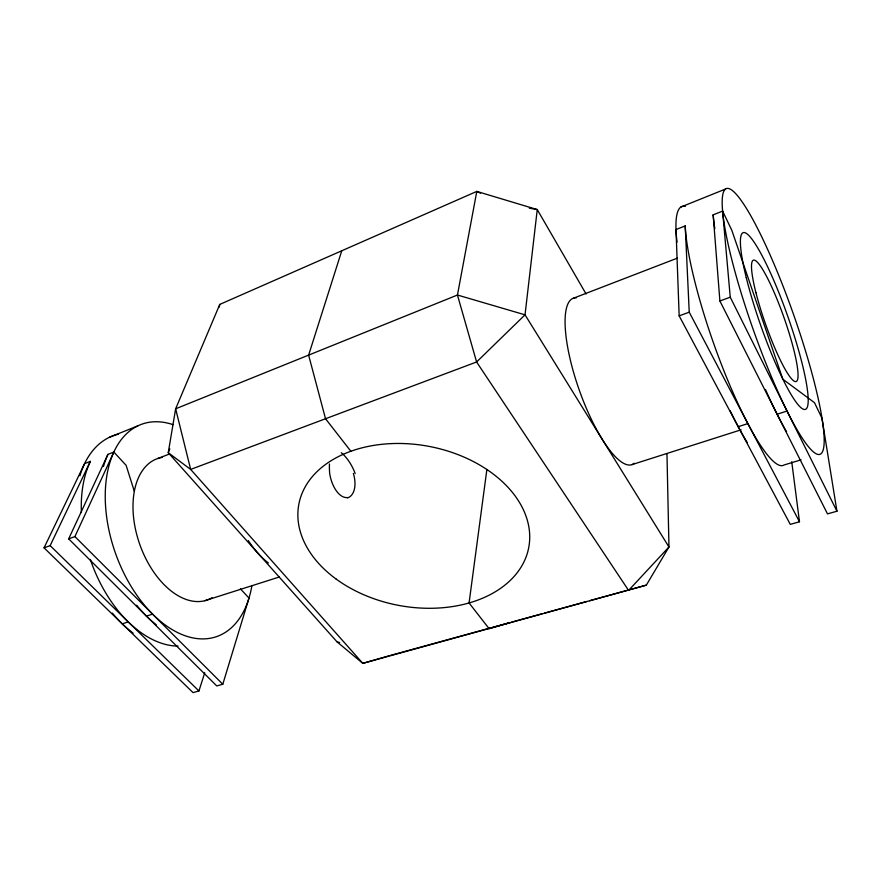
<?xml version="1.0" encoding="UTF-8"?>
<svg xmlns="http://www.w3.org/2000/svg" width="881" height="881" viewBox="0 0 881 881"><rect width="100%" height="100%" fill="white"/><g stroke="black" fill="none" stroke-linecap="round" stroke-linejoin="round"><path stroke-width="1.32" d="M486.885 469.452L469.077 602.956L489.131 628.704L510.374 622.493M219.27 307.095L219.776 304.408L476.797 191.408L537.256 209.579L586.063 293.946M134.341 491.334L126.115 465.322L113.847 452.052L107.934 454.398L68.663 538.864L216.781 685.936L222.794 684.24L248.993 598.089L240.392 588.783M341.773 250.766L308.625 355.12L325.53 418.739L350.858 451.248M81.382 512.478A111.502 69.236 70.6 0 1 90.38 461.347L84.587 463.637L44.05 547.85L193.038 692.62L198.93 690.957L204.744 672.765M169.813 448.892L168.249 452.702L337.016 641.831L362.818 663.36L646.335 585.138L668.965 546.98L666.961 453.605M219.776 304.408L175.638 408.806L168.249 452.702L190.659 469.419L362.818 663.36L389.127 655.761M68.663 538.864L74.907 536.584L113.847 452.052M44.05 547.85L50.151 545.625L90.38 461.347M109.387 437.317L137.899 425.831M680.925 207.013L725.515 189.041M801.049 459.849L784.09 464.97A139.143 25.075 70.6 0 1 727.563 379.799A139.143 25.075 70.6 0 1 685.209 225.91L676.013 229.556L679.163 315.861L790.268 524.371L799.485 521.772L791.733 461.743M713.17 214.843L722.618 211.11L731.825 230.315L782.846 379.215L814.507 402.694L821.94 418.178L836.95 511.222L827.501 513.887L719.887 300.983L713.17 214.843A140.42 22.421 70.6 0 0 714.832 228.697M157.831 458.494L169.383 454.034M573.817 298.075L677.423 258.122M679.163 315.861L689.228 312.182L685.209 225.91M719.887 300.983L730.25 297.194L722.618 211.11M122.25 623.836L128.252 621.909M146.444 616.094L152.567 614.123M738.212 426.679L747.837 423.596M777.119 414.224L787.008 411.053M204.733 600.732L279.2 577.044M632.04 464.606L741.108 429.796M390.437 655.409L510.297 622.493M511.619 622.129L541.991 613.793M544.634 613.066L586.9 601.459M589.543 600.732L646.335 585.138M529.305 208.158L537.256 209.579L525.032 314.836L668.965 546.98L628.593 590.424L476.599 361.981L457.448 295.025L476.797 191.408L480.497 193.17M337.016 641.831L339.625 642.524M50.151 545.625L198.93 690.957M74.907 536.584L222.794 684.24M689.228 312.182L799.485 521.772M730.25 297.194L836.95 511.222M251.845 585.986A112.603 67.947 70.6 0 1 170.716 628.726A112.603 67.947 70.6 0 1 105.246 494.648A112.603 67.947 70.6 0 1 173.083 424.675M156.223 624.75A112.328 68.278 70.6 0 1 136.654 605.192M103.429 466.545A112.328 68.278 70.6 0 1 107.934 454.398M133.13 633.131A111.226 69.555 70.6 0 1 112.405 613.099M79.918 475.751A111.226 69.555 70.6 0 1 118.34 434.19M212.035 597.736A74.929 45.129 70.6 0 1 139.815 544.524A74.929 45.129 70.6 0 1 162.346 457.393M178.028 646.114A111.502 69.236 70.6 0 1 90.336 559.479M268.386 562.992A77.803 41.495 70.6 0 1 248.321 540.593M329.461 463.99A24.723 8.27 83.6 0 0 329.714 473.725A24.778 13.017 78.3 0 0 347.235 497.545M353.358 473.361A24.712 14.338 67.3 0 1 347.411 497.941M341.244 452.735A24.756 10.605 63.4 0 1 355.186 473.582M747.33 442.614A138.713 25.934 70.6 0 1 730.25 410.909M677.026 242.121A138.713 25.934 70.6 0 1 685.385 206.385M786.546 431.646A140.42 22.421 70.6 0 1 765.457 389.468M634.287 463.274A88.221 24.943 70.6 0 1 578.927 389.149A88.221 24.943 70.6 0 1 576.427 297.822M525.032 314.836L476.599 361.981L190.659 469.419L175.638 408.806L457.448 295.025L525.032 314.836M336.19 579.103A116.975 80.942 10.6 0 0 527.19 553.742A116.975 80.942 10.6 0 0 377.971 444.773A116.975 80.942 10.6 0 0 336.19 579.103M730.415 254.025A140.861 21.518 70.6 0 0 818.559 454.508A140.861 21.518 70.6 0 0 770.479 255.798A140.861 21.518 70.6 0 0 730.415 254.025M755.942 292.712A64.302 9.779 70.6 0 0 795.995 381.572A64.302 9.779 70.6 0 0 772.373 288.351A64.302 9.779 70.6 0 0 755.942 292.712M746.251 277.614A93.639 14.261 70.6 0 0 804.76 409.5A93.639 14.261 70.6 0 0 771.866 276.017A93.639 14.261 70.6 0 0 746.251 277.614"/></g></svg>
